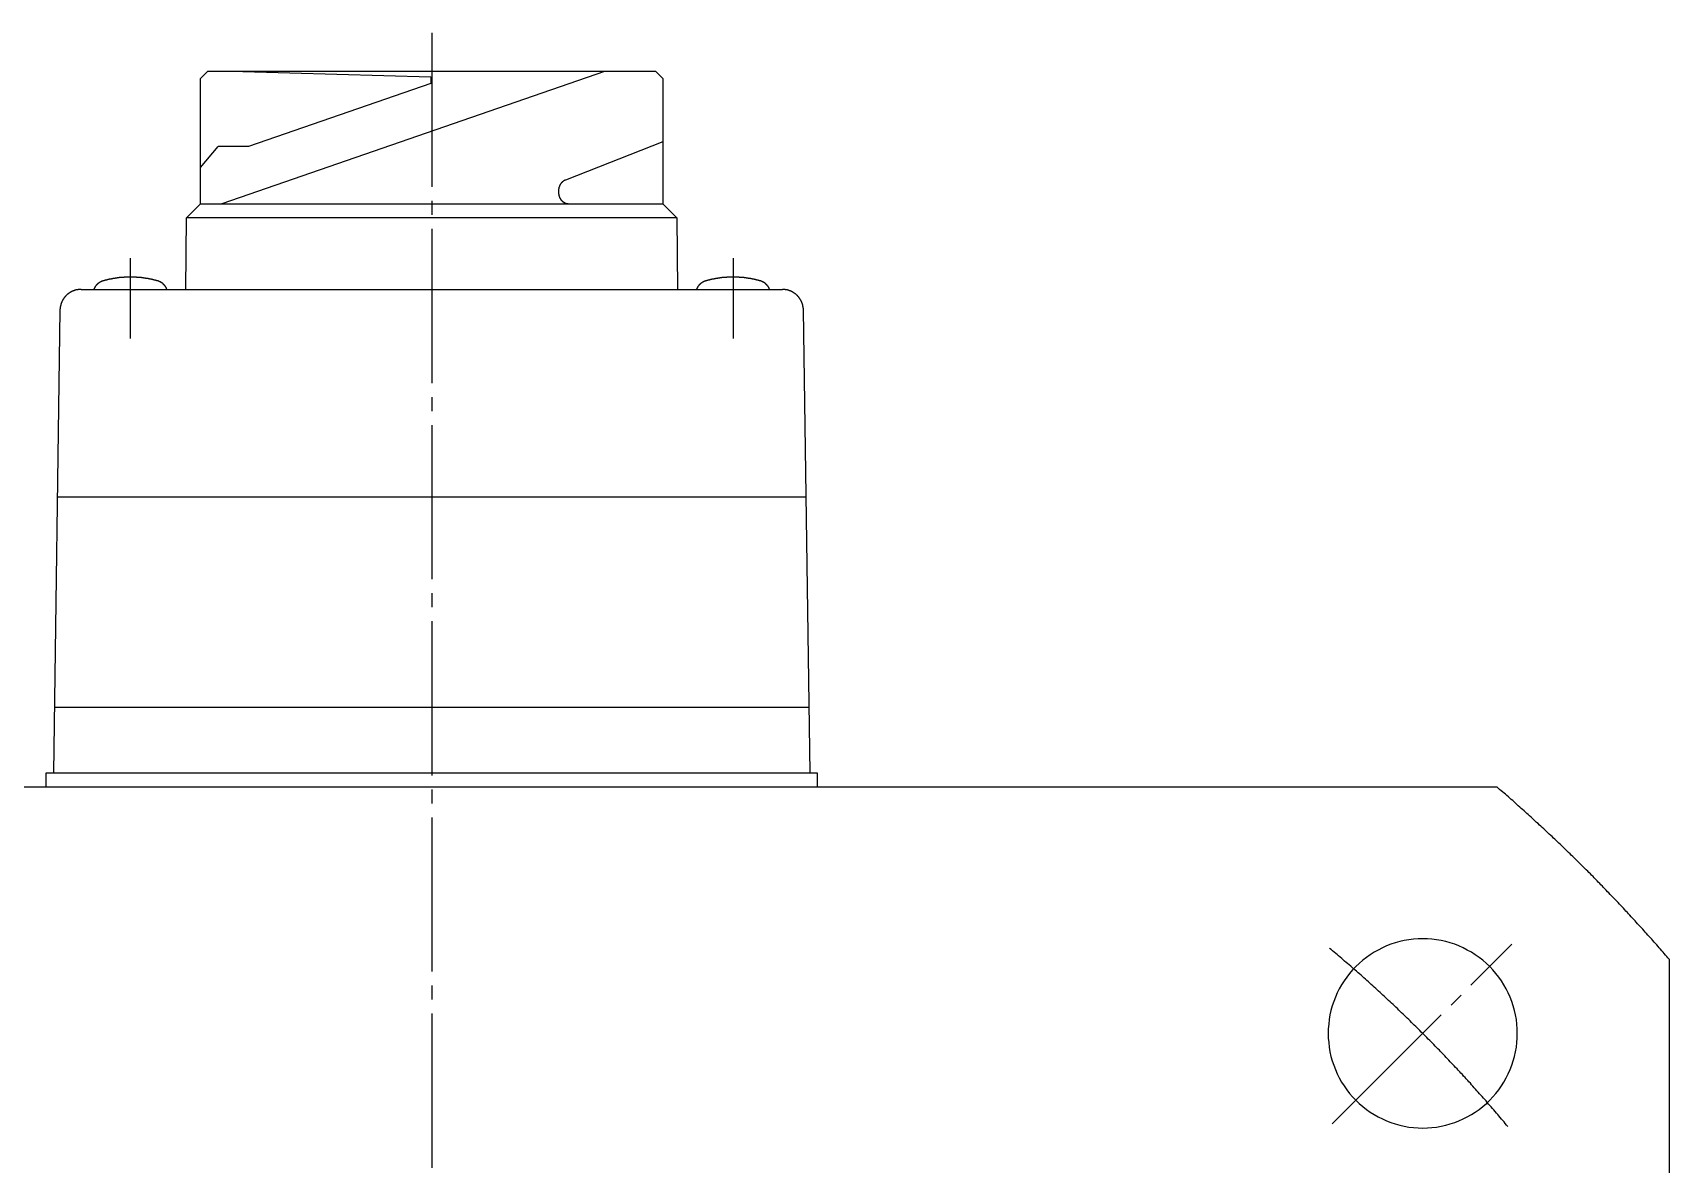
# Model space of a CAD drawing. Extents: x 0 to 920, y 0 to 461.
# Drawn here: x 797.9 to 914.6, y 377.7 to 458.5 of the extents above; entities that cross this region are included whole.
import ezdxf

# ---------------------------------------------------------------- set-up
doc = ezdxf.new("R2010")
doc.units = 0
doc.linetypes.add('DASH_CENTER', pattern=[14, 11, -1, 1, -1])
doc.layers.get('0').update_dxf_attribs({"linetype": 'CONTINUOUS'})

msp = doc.modelspace()

# ---------------------------------------------------------------- linework, layer by layer
at = {"color": 1, "linetype": 'DASH_CENTER'}
for p, q in [((826.34, 458.47), (826.34, 223.05)), ((804.84, 436.65), (804.84, 442.39)), ((847.84, 442.39), (847.84, 436.65)), ((890.59, 380.6), (903.42, 393.42))]:
    msp.add_line(p, q, dxfattribs=at)
at = {"color": 7, "linetype": 'CONTINUOUS'}
for p, q in [((809.84, 455.2), (810.34, 455.7)), ((842.34, 455.7), (810.34, 455.7)), ((842.34, 455.7), (810.35, 455.7)), ((838.67, 455.7), (811.37, 446.26)), ((812.87, 455.7), (826.28, 455.31)), ((842.84, 455.2), (842.34, 455.7)), ((809.84, 446.26), (809.84, 455.2)), ((826.28, 454.84), (813.28, 450.35)), ((826.28, 455.31), (826.28, 454.84)), ((842.84, 455.2), (842.84, 446.26)), ((809.84, 448.86), (811.1, 450.35)), ((813.28, 450.35), (811.1, 450.35)), ((842.84, 450.68), (835.88, 447.95)), ((835.4, 447.25), (835.4, 447.01)), ((808.84, 445.26), (809.84, 446.26)), ((809.84, 446.26), (836.15, 446.26)), ((836.15, 446.26), (842.84, 446.26)), ((842.84, 446.26), (843.84, 445.26)), ((842.84, 446.26), (843.84, 445.26)), ((808.81, 440.15), (808.84, 445.26)), ((843.84, 445.26), (808.84, 445.26)), ((843.84, 445.26), (843.87, 440.15)), ((801.32, 440.15), (826.34, 440.15)), ((826.34, 440.15), (851.36, 440.15)), ((799.82, 438.67), (799.35, 405.65)), ((853.34, 405.65), (852.86, 438.67)), ((799.63, 425.35), (826.34, 425.35)), ((826.34, 425.35), (853.05, 425.35)), ((799.41, 410.35), (826.34, 410.35)), ((826.34, 410.35), (853.27, 410.35)), ((798.84, 405.65), (826.34, 405.65)), ((798.84, 404.65), (798.84, 405.65)), ((826.34, 405.65), (853.84, 405.65)), ((853.84, 405.65), (853.84, 404.65)), ((750.35, 404.65), (826.34, 404.65)), ((826.34, 404.65), (853.34, 404.65)), ((826.34, 404.65), (853.34, 404.65)), ((826.34, 404.65), (902.34, 404.65)), ((914.64, 392.35), (914.64, 240.35))]:
    msp.add_line(p, q, dxfattribs=at)
for points in [[(835.88, 447.95, 0), (835.87, 447.94, 0), (835.87, 447.94, 0), (835.86, 447.94, 0), (835.85, 447.94, 0), (835.85, 447.93, 0), (835.84, 447.93, 0), (835.83, 447.93, 0), (835.83, 447.93, 0), (835.82, 447.92, 0), (835.81, 447.92, 0), (835.81, 447.92, 0), (835.8, 447.91, 0), (835.8, 447.91, 0), (835.79, 447.9, 0), (835.78, 447.9, 0), (835.78, 447.9, 0), (835.77, 447.89, 0), (835.76, 447.89, 0), (835.76, 447.89, 0), (835.75, 447.88, 0), (835.75, 447.88, 0), (835.74, 447.88, 0), (835.74, 447.87, 0), (835.73, 447.87, 0), (835.72, 447.87, 0), (835.72, 447.86, 0), (835.71, 447.86, 0), (835.71, 447.85, 0), (835.7, 447.85, 0), (835.7, 447.84, 0), (835.69, 447.84, 0), (835.68, 447.83, 0), (835.68, 447.83, 0), (835.67, 447.83, 0), (835.67, 447.82, 0), (835.66, 447.82, 0), (835.66, 447.81, 0), (835.65, 447.81, 0), (835.65, 447.8, 0), (835.64, 447.8, 0), (835.64, 447.79, 0), (835.63, 447.79, 0), (835.63, 447.78, 0), (835.62, 447.78, 0), (835.62, 447.77, 0), (835.61, 447.77, 0), (835.61, 447.76, 0), (835.6, 447.76, 0), (835.6, 447.75, 0), (835.59, 447.75, 0), (835.59, 447.74, 0), (835.58, 447.74, 0), (835.58, 447.73, 0), (835.58, 447.73, 0), (835.57, 447.72, 0), (835.57, 447.72, 0), (835.56, 447.71, 0), (835.56, 447.7, 0), (835.55, 447.7, 0), (835.55, 447.69, 0), (835.54, 447.69, 0), (835.54, 447.68, 0), (835.54, 447.68, 0), (835.53, 447.67, 0), (835.53, 447.67, 0), (835.52, 447.66, 0), (835.52, 447.65, 0), (835.52, 447.65, 0), (835.51, 447.64, 0), (835.51, 447.64, 0), (835.51, 447.63, 0), (835.5, 447.62, 0), (835.5, 447.62, 0), (835.5, 447.61, 0), (835.49, 447.6, 0), (835.49, 447.6, 0), (835.49, 447.59, 0), (835.48, 447.59, 0), (835.48, 447.58, 0), (835.48, 447.57, 0), (835.47, 447.57, 0), (835.47, 447.56, 0), (835.47, 447.56, 0), (835.47, 447.55, 0), (835.46, 447.54, 0), (835.46, 447.54, 0), (835.46, 447.53, 0), (835.45, 447.52, 0), (835.45, 447.52, 0), (835.45, 447.51, 0), (835.45, 447.5, 0), (835.44, 447.5, 0), (835.44, 447.49, 0), (835.44, 447.48, 0), (835.44, 447.48, 0), (835.43, 447.47, 0), (835.43, 447.46, 0), (835.43, 447.46, 0), (835.43, 447.45, 0), (835.43, 447.44, 0), (835.43, 447.44, 0), (835.42, 447.43, 0), (835.42, 447.42, 0), (835.42, 447.42, 0), (835.42, 447.41, 0), (835.42, 447.4, 0), (835.42, 447.39, 0), (835.41, 447.39, 0), (835.41, 447.38, 0), (835.41, 447.37, 0), (835.41, 447.37, 0), (835.41, 447.36, 0), (835.41, 447.35, 0), (835.41, 447.35, 0), (835.41, 447.34, 0), (835.41, 447.33, 0), (835.41, 447.33, 0), (835.4, 447.32, 0), (835.4, 447.31, 0), (835.4, 447.3, 0), (835.4, 447.3, 0), (835.4, 447.29, 0), (835.4, 447.28, 0), (835.4, 447.28, 0), (835.4, 447.27, 0), (835.4, 447.26, 0), (835.4, 447.26, 0), (835.4, 447.25, 0)], [(835.4, 447.01, 0), (835.4, 447, 0), (835.4, 446.99, 0), (835.4, 446.98, 0), (835.4, 446.97, 0), (835.4, 446.96, 0), (835.4, 446.95, 0), (835.4, 446.95, 0), (835.41, 446.94, 0), (835.41, 446.93, 0), (835.41, 446.92, 0), (835.41, 446.91, 0), (835.41, 446.9, 0), (835.41, 446.89, 0), (835.41, 446.88, 0), (835.41, 446.87, 0), (835.42, 446.86, 0), (835.42, 446.86, 0), (835.42, 446.85, 0), (835.42, 446.84, 0), (835.42, 446.83, 0), (835.43, 446.82, 0), (835.43, 446.81, 0), (835.43, 446.8, 0), (835.43, 446.79, 0), (835.44, 446.78, 0), (835.44, 446.77, 0), (835.44, 446.77, 0), (835.45, 446.76, 0), (835.45, 446.75, 0), (835.45, 446.74, 0), (835.46, 446.73, 0), (835.46, 446.72, 0), (835.46, 446.71, 0), (835.47, 446.71, 0), (835.47, 446.7, 0), (835.47, 446.69, 0), (835.48, 446.68, 0), (835.48, 446.67, 0), (835.49, 446.67, 0), (835.49, 446.66, 0), (835.5, 446.65, 0), (835.5, 446.64, 0), (835.5, 446.63, 0), (835.51, 446.62, 0), (835.51, 446.62, 0), (835.52, 446.61, 0), (835.52, 446.6, 0), (835.53, 446.59, 0), (835.53, 446.59, 0), (835.54, 446.58, 0), (835.54, 446.57, 0), (835.55, 446.56, 0), (835.55, 446.56, 0), (835.56, 446.55, 0), (835.57, 446.54, 0), (835.57, 446.53, 0), (835.58, 446.53, 0), (835.58, 446.52, 0), (835.59, 446.51, 0), (835.6, 446.51, 0), (835.6, 446.5, 0), (835.61, 446.49, 0), (835.61, 446.49, 0), (835.62, 446.48, 0), (835.63, 446.47, 0), (835.63, 446.47, 0), (835.64, 446.46, 0), (835.65, 446.45, 0), (835.65, 446.45, 0), (835.66, 446.44, 0), (835.67, 446.44, 0), (835.68, 446.43, 0), (835.68, 446.42, 0), (835.69, 446.42, 0), (835.7, 446.41, 0), (835.71, 446.41, 0), (835.71, 446.4, 0), (835.72, 446.4, 0), (835.73, 446.39, 0), (835.74, 446.39, 0), (835.74, 446.38, 0), (835.75, 446.38, 0), (835.76, 446.37, 0), (835.77, 446.37, 0), (835.77, 446.36, 0), (835.78, 446.36, 0), (835.79, 446.35, 0), (835.8, 446.35, 0), (835.81, 446.34, 0), (835.82, 446.34, 0), (835.82, 446.34, 0), (835.83, 446.33, 0), (835.84, 446.33, 0), (835.85, 446.32, 0), (835.86, 446.32, 0), (835.87, 446.32, 0), (835.87, 446.31, 0), (835.88, 446.31, 0), (835.89, 446.31, 0), (835.9, 446.3, 0), (835.91, 446.3, 0), (835.92, 446.3, 0), (835.93, 446.3, 0), (835.93, 446.29, 0), (835.94, 446.29, 0), (835.95, 446.29, 0), (835.96, 446.29, 0), (835.97, 446.28, 0), (835.98, 446.28, 0), (835.99, 446.28, 0), (836, 446.28, 0), (836.01, 446.27, 0), (836.01, 446.27, 0), (836.02, 446.27, 0), (836.03, 446.27, 0), (836.04, 446.27, 0), (836.05, 446.27, 0), (836.06, 446.27, 0), (836.07, 446.26, 0), (836.08, 446.26, 0), (836.09, 446.26, 0), (836.1, 446.26, 0), (836.11, 446.26, 0), (836.12, 446.26, 0), (836.12, 446.26, 0), (836.13, 446.26, 0), (836.14, 446.26, 0), (836.15, 446.26, 0)], [(802.88, 440.75, 0), (802.88, 440.75, 0), (802.87, 440.75, 0), (802.86, 440.74, 0), (802.86, 440.74, 0), (802.85, 440.74, 0), (802.84, 440.74, 0), (802.83, 440.74, 0), (802.83, 440.73, 0), (802.82, 440.73, 0), (802.81, 440.73, 0), (802.81, 440.73, 0), (802.8, 440.72, 0), (802.79, 440.72, 0), (802.79, 440.72, 0), (802.78, 440.71, 0), (802.77, 440.71, 0), (802.77, 440.71, 0), (802.76, 440.71, 0), (802.75, 440.7, 0), (802.75, 440.7, 0), (802.74, 440.7, 0), (802.74, 440.69, 0), (802.73, 440.69, 0), (802.72, 440.69, 0), (802.72, 440.69, 0), (802.71, 440.68, 0), (802.7, 440.68, 0), (802.7, 440.68, 0), (802.69, 440.67, 0), (802.68, 440.67, 0), (802.68, 440.66, 0), (802.67, 440.66, 0), (802.66, 440.66, 0), (802.66, 440.65, 0), (802.65, 440.65, 0), (802.65, 440.65, 0), (802.64, 440.64, 0), (802.63, 440.64, 0), (802.63, 440.64, 0), (802.62, 440.63, 0), (802.62, 440.63, 0), (802.61, 440.62, 0), (802.6, 440.62, 0), (802.6, 440.62, 0), (802.59, 440.61, 0), (802.59, 440.61, 0), (802.58, 440.6, 0), (802.57, 440.6, 0), (802.57, 440.6, 0), (802.56, 440.59, 0), (802.56, 440.59, 0), (802.55, 440.58, 0), (802.55, 440.58, 0), (802.54, 440.57, 0), (802.53, 440.57, 0), (802.53, 440.56, 0), (802.52, 440.56, 0), (802.52, 440.55, 0), (802.51, 440.55, 0), (802.51, 440.55, 0), (802.5, 440.54, 0), (802.5, 440.54, 0), (802.49, 440.53, 0), (802.49, 440.53, 0), (802.48, 440.52, 0), (802.48, 440.52, 0), (802.47, 440.51, 0), (802.47, 440.51, 0), (802.46, 440.5, 0), (802.46, 440.5, 0), (802.45, 440.49, 0), (802.44, 440.49, 0), (802.44, 440.48, 0), (802.43, 440.48, 0), (802.43, 440.47, 0), (802.42, 440.47, 0), (802.42, 440.46, 0), (802.41, 440.45, 0), (802.41, 440.45, 0), (802.41, 440.44, 0), (802.4, 440.44, 0), (802.4, 440.43, 0), (802.39, 440.43, 0), (802.39, 440.42, 0), (802.38, 440.42, 0), (802.38, 440.41, 0), (802.37, 440.4, 0), (802.37, 440.4, 0), (802.36, 440.39, 0), (802.36, 440.39, 0), (802.36, 440.38, 0), (802.35, 440.38, 0), (802.35, 440.37, 0), (802.34, 440.36, 0), (802.34, 440.36, 0), (802.34, 440.35, 0), (802.33, 440.35, 0), (802.33, 440.34, 0), (802.32, 440.33, 0), (802.32, 440.33, 0), (802.32, 440.32, 0), (802.31, 440.32, 0), (802.31, 440.31, 0), (802.3, 440.31, 0), (802.3, 440.3, 0), (802.3, 440.29, 0), (802.29, 440.29, 0), (802.29, 440.28, 0), (802.29, 440.27, 0), (802.28, 440.27, 0), (802.28, 440.26, 0), (802.28, 440.25, 0), (802.27, 440.25, 0), (802.27, 440.24, 0), (802.27, 440.24, 0), (802.26, 440.23, 0), (802.26, 440.22, 0), (802.26, 440.22, 0), (802.25, 440.21, 0), (802.25, 440.2, 0), (802.25, 440.2, 0), (802.25, 440.19, 0), (802.24, 440.18, 0), (802.24, 440.18, 0), (802.24, 440.17, 0), (802.23, 440.16, 0), (802.23, 440.16, 0), (802.23, 440.15, 0)], [(804.84, 441.03, 0), (804.83, 441.03, 0), (804.81, 441.03, 0), (804.79, 441.03, 0), (804.78, 441.03, 0), (804.76, 441.03, 0), (804.75, 441.03, 0), (804.73, 441.03, 0), (804.72, 441.03, 0), (804.7, 441.03, 0), (804.69, 441.03, 0), (804.67, 441.03, 0), (804.66, 441.03, 0), (804.64, 441.03, 0), (804.62, 441.03, 0), (804.61, 441.03, 0), (804.59, 441.03, 0), (804.58, 441.02, 0), (804.56, 441.02, 0), (804.55, 441.02, 0), (804.53, 441.02, 0), (804.52, 441.02, 0), (804.5, 441.02, 0), (804.49, 441.02, 0), (804.47, 441.02, 0), (804.45, 441.02, 0), (804.44, 441.02, 0), (804.42, 441.02, 0), (804.41, 441.02, 0), (804.39, 441.02, 0), (804.38, 441.01, 0), (804.36, 441.01, 0), (804.35, 441.01, 0), (804.33, 441.01, 0), (804.32, 441.01, 0), (804.3, 441.01, 0), (804.28, 441.01, 0), (804.27, 441.01, 0), (804.25, 441, 0), (804.24, 441, 0), (804.22, 441, 0), (804.21, 441, 0), (804.19, 441, 0), (804.18, 441, 0), (804.16, 441, 0), (804.14, 441, 0), (804.13, 440.99, 0), (804.11, 440.99, 0), (804.1, 440.99, 0), (804.08, 440.99, 0), (804.07, 440.99, 0), (804.05, 440.99, 0), (804.04, 440.98, 0), (804.02, 440.98, 0), (804.01, 440.98, 0), (803.99, 440.98, 0), (803.97, 440.98, 0), (803.96, 440.97, 0), (803.94, 440.97, 0), (803.93, 440.97, 0), (803.91, 440.97, 0), (803.9, 440.97, 0), (803.88, 440.96, 0), (803.87, 440.96, 0), (803.85, 440.96, 0), (803.84, 440.96, 0), (803.82, 440.95, 0), (803.81, 440.95, 0), (803.79, 440.95, 0), (803.77, 440.95, 0), (803.76, 440.95, 0), (803.74, 440.94, 0), (803.73, 440.94, 0), (803.71, 440.94, 0), (803.7, 440.94, 0), (803.68, 440.93, 0), (803.67, 440.93, 0), (803.65, 440.93, 0), (803.64, 440.93, 0), (803.62, 440.92, 0), (803.61, 440.92, 0), (803.59, 440.92, 0), (803.58, 440.92, 0), (803.56, 440.91, 0), (803.55, 440.91, 0), (803.53, 440.91, 0), (803.52, 440.9, 0), (803.5, 440.9, 0), (803.49, 440.9, 0), (803.47, 440.89, 0), (803.46, 440.89, 0), (803.44, 440.89, 0), (803.42, 440.88, 0), (803.41, 440.88, 0), (803.39, 440.88, 0), (803.38, 440.88, 0), (803.36, 440.87, 0), (803.35, 440.87, 0), (803.33, 440.87, 0), (803.32, 440.86, 0), (803.3, 440.86, 0), (803.29, 440.85, 0), (803.27, 440.85, 0), (803.26, 440.85, 0), (803.24, 440.85, 0), (803.23, 440.84, 0), (803.21, 440.84, 0), (803.2, 440.83, 0), (803.18, 440.83, 0), (803.17, 440.83, 0), (803.15, 440.82, 0), (803.14, 440.82, 0), (803.12, 440.82, 0), (803.11, 440.81, 0), (803.09, 440.81, 0), (803.08, 440.8, 0), (803.06, 440.8, 0), (803.05, 440.8, 0), (803.03, 440.79, 0), (803.02, 440.79, 0), (803, 440.78, 0), (802.99, 440.78, 0), (802.97, 440.78, 0), (802.96, 440.77, 0), (802.94, 440.77, 0), (802.93, 440.76, 0), (802.91, 440.76, 0), (802.9, 440.75, 0), (802.88, 440.75, 0)], [(806.8, 440.75, 0), (806.79, 440.75, 0), (806.77, 440.76, 0), (806.76, 440.76, 0), (806.74, 440.77, 0), (806.73, 440.77, 0), (806.71, 440.78, 0), (806.7, 440.78, 0), (806.68, 440.78, 0), (806.67, 440.79, 0), (806.65, 440.79, 0), (806.64, 440.8, 0), (806.62, 440.8, 0), (806.61, 440.8, 0), (806.59, 440.81, 0), (806.58, 440.81, 0), (806.56, 440.82, 0), (806.55, 440.82, 0), (806.53, 440.82, 0), (806.52, 440.83, 0), (806.5, 440.83, 0), (806.49, 440.83, 0), (806.47, 440.84, 0), (806.46, 440.84, 0), (806.44, 440.85, 0), (806.43, 440.85, 0), (806.41, 440.85, 0), (806.4, 440.85, 0), (806.38, 440.86, 0), (806.37, 440.86, 0), (806.35, 440.87, 0), (806.34, 440.87, 0), (806.32, 440.87, 0), (806.3, 440.88, 0), (806.29, 440.88, 0), (806.27, 440.88, 0), (806.26, 440.88, 0), (806.24, 440.89, 0), (806.23, 440.89, 0), (806.21, 440.89, 0), (806.2, 440.9, 0), (806.18, 440.9, 0), (806.17, 440.9, 0), (806.15, 440.91, 0), (806.14, 440.91, 0), (806.12, 440.91, 0), (806.11, 440.92, 0), (806.09, 440.92, 0), (806.08, 440.92, 0), (806.06, 440.92, 0), (806.05, 440.93, 0), (806.03, 440.93, 0), (806.02, 440.93, 0), (806, 440.93, 0), (805.99, 440.94, 0), (805.97, 440.94, 0), (805.95, 440.94, 0), (805.94, 440.94, 0), (805.92, 440.95, 0), (805.91, 440.95, 0), (805.89, 440.95, 0), (805.88, 440.95, 0), (805.86, 440.95, 0), (805.85, 440.96, 0), (805.83, 440.96, 0), (805.82, 440.96, 0), (805.8, 440.96, 0), (805.79, 440.97, 0), (805.77, 440.97, 0), (805.75, 440.97, 0), (805.74, 440.97, 0), (805.72, 440.97, 0), (805.71, 440.98, 0), (805.69, 440.98, 0), (805.68, 440.98, 0), (805.66, 440.98, 0), (805.65, 440.98, 0), (805.63, 440.99, 0), (805.62, 440.99, 0), (805.6, 440.99, 0), (805.59, 440.99, 0), (805.57, 440.99, 0), (805.55, 440.99, 0), (805.54, 441, 0), (805.52, 441, 0), (805.51, 441, 0), (805.49, 441, 0), (805.48, 441, 0), (805.46, 441, 0), (805.45, 441, 0), (805.43, 441, 0), (805.41, 441.01, 0), (805.4, 441.01, 0), (805.38, 441.01, 0), (805.37, 441.01, 0), (805.35, 441.01, 0), (805.34, 441.01, 0), (805.32, 441.01, 0), (805.31, 441.01, 0), (805.29, 441.02, 0), (805.28, 441.02, 0), (805.26, 441.02, 0), (805.25, 441.02, 0), (805.23, 441.02, 0), (805.21, 441.02, 0), (805.2, 441.02, 0), (805.18, 441.02, 0), (805.17, 441.02, 0), (805.15, 441.02, 0), (805.14, 441.02, 0), (805.12, 441.02, 0), (805.11, 441.02, 0), (805.09, 441.03, 0), (805.08, 441.03, 0), (805.06, 441.03, 0), (805.04, 441.03, 0), (805.03, 441.03, 0), (805.01, 441.03, 0), (805, 441.03, 0), (804.98, 441.03, 0), (804.97, 441.03, 0), (804.95, 441.03, 0), (804.93, 441.03, 0), (804.92, 441.03, 0), (804.9, 441.03, 0), (804.89, 441.03, 0), (804.87, 441.03, 0), (804.86, 441.03, 0), (804.84, 441.03, 0)], [(807.46, 440.15, 0), (807.45, 440.16, 0), (807.45, 440.16, 0), (807.45, 440.17, 0), (807.44, 440.18, 0), (807.44, 440.18, 0), (807.44, 440.19, 0), (807.43, 440.2, 0), (807.43, 440.2, 0), (807.43, 440.21, 0), (807.43, 440.22, 0), (807.42, 440.22, 0), (807.42, 440.23, 0), (807.42, 440.24, 0), (807.41, 440.24, 0), (807.41, 440.25, 0), (807.41, 440.25, 0), (807.4, 440.26, 0), (807.4, 440.27, 0), (807.4, 440.27, 0), (807.39, 440.28, 0), (807.39, 440.29, 0), (807.39, 440.29, 0), (807.38, 440.3, 0), (807.38, 440.31, 0), (807.38, 440.31, 0), (807.37, 440.32, 0), (807.37, 440.32, 0), (807.36, 440.33, 0), (807.36, 440.33, 0), (807.36, 440.34, 0), (807.35, 440.35, 0), (807.35, 440.35, 0), (807.34, 440.36, 0), (807.34, 440.36, 0), (807.34, 440.37, 0), (807.33, 440.38, 0), (807.33, 440.38, 0), (807.32, 440.39, 0), (807.32, 440.39, 0), (807.31, 440.4, 0), (807.31, 440.4, 0), (807.31, 440.41, 0), (807.3, 440.42, 0), (807.3, 440.42, 0), (807.29, 440.43, 0), (807.29, 440.43, 0), (807.28, 440.44, 0), (807.28, 440.44, 0), (807.27, 440.45, 0), (807.27, 440.45, 0), (807.26, 440.46, 0), (807.26, 440.47, 0), (807.25, 440.47, 0), (807.25, 440.48, 0), (807.24, 440.48, 0), (807.24, 440.49, 0), (807.23, 440.49, 0), (807.23, 440.5, 0), (807.22, 440.5, 0), (807.22, 440.51, 0), (807.21, 440.51, 0), (807.21, 440.52, 0), (807.2, 440.52, 0), (807.2, 440.53, 0), (807.19, 440.53, 0), (807.19, 440.54, 0), (807.18, 440.54, 0), (807.18, 440.55, 0), (807.17, 440.55, 0), (807.17, 440.55, 0), (807.16, 440.56, 0), (807.15, 440.56, 0), (807.15, 440.57, 0), (807.14, 440.57, 0), (807.14, 440.58, 0), (807.13, 440.58, 0), (807.13, 440.59, 0), (807.12, 440.59, 0), (807.11, 440.6, 0), (807.11, 440.6, 0), (807.1, 440.6, 0), (807.1, 440.61, 0), (807.09, 440.61, 0), (807.09, 440.62, 0), (807.08, 440.62, 0), (807.07, 440.62, 0), (807.07, 440.63, 0), (807.06, 440.63, 0), (807.06, 440.64, 0), (807.05, 440.64, 0), (807.04, 440.64, 0), (807.04, 440.65, 0), (807.03, 440.65, 0), (807.02, 440.65, 0), (807.02, 440.66, 0), (807.01, 440.66, 0), (807.01, 440.66, 0), (807, 440.67, 0), (806.99, 440.67, 0), (806.99, 440.68, 0), (806.98, 440.68, 0), (806.98, 440.68, 0), (806.97, 440.69, 0), (806.96, 440.69, 0), (806.96, 440.69, 0), (806.95, 440.69, 0), (806.94, 440.7, 0), (806.94, 440.7, 0), (806.93, 440.7, 0), (806.92, 440.71, 0), (806.92, 440.71, 0), (806.91, 440.71, 0), (806.9, 440.71, 0), (806.9, 440.72, 0), (806.89, 440.72, 0), (806.88, 440.72, 0), (806.88, 440.73, 0), (806.87, 440.73, 0), (806.86, 440.73, 0), (806.86, 440.73, 0), (806.85, 440.74, 0), (806.84, 440.74, 0), (806.84, 440.74, 0), (806.83, 440.74, 0), (806.82, 440.74, 0), (806.82, 440.75, 0), (806.81, 440.75, 0), (806.8, 440.75, 0)], [(845.88, 440.75, 0), (845.88, 440.75, 0), (845.87, 440.75, 0), (845.86, 440.74, 0), (845.86, 440.74, 0), (845.85, 440.74, 0), (845.84, 440.74, 0), (845.83, 440.74, 0), (845.83, 440.73, 0), (845.82, 440.73, 0), (845.81, 440.73, 0), (845.81, 440.73, 0), (845.8, 440.72, 0), (845.79, 440.72, 0), (845.79, 440.72, 0), (845.78, 440.71, 0), (845.77, 440.71, 0), (845.77, 440.71, 0), (845.76, 440.71, 0), (845.75, 440.7, 0), (845.75, 440.7, 0), (845.74, 440.7, 0), (845.73, 440.69, 0), (845.73, 440.69, 0), (845.72, 440.69, 0), (845.72, 440.69, 0), (845.71, 440.68, 0), (845.7, 440.68, 0), (845.7, 440.68, 0), (845.69, 440.67, 0), (845.68, 440.67, 0), (845.68, 440.66, 0), (845.67, 440.66, 0), (845.66, 440.66, 0), (845.66, 440.65, 0), (845.65, 440.65, 0), (845.65, 440.65, 0), (845.64, 440.64, 0), (845.63, 440.64, 0), (845.63, 440.64, 0), (845.62, 440.63, 0), (845.62, 440.63, 0), (845.61, 440.62, 0), (845.6, 440.62, 0), (845.6, 440.62, 0), (845.59, 440.61, 0), (845.59, 440.61, 0), (845.58, 440.6, 0), (845.57, 440.6, 0), (845.57, 440.6, 0), (845.56, 440.59, 0), (845.56, 440.59, 0), (845.55, 440.58, 0), (845.55, 440.58, 0), (845.54, 440.57, 0), (845.53, 440.57, 0), (845.53, 440.56, 0), (845.52, 440.56, 0), (845.52, 440.55, 0), (845.51, 440.55, 0), (845.51, 440.55, 0), (845.5, 440.54, 0), (845.5, 440.54, 0), (845.49, 440.53, 0), (845.49, 440.53, 0), (845.48, 440.52, 0), (845.48, 440.52, 0), (845.47, 440.51, 0), (845.47, 440.51, 0), (845.46, 440.5, 0), (845.46, 440.5, 0), (845.45, 440.49, 0), (845.45, 440.49, 0), (845.44, 440.48, 0), (845.43, 440.48, 0), (845.43, 440.47, 0), (845.42, 440.47, 0), (845.42, 440.46, 0), (845.41, 440.45, 0), (845.41, 440.45, 0), (845.41, 440.44, 0), (845.4, 440.44, 0), (845.4, 440.43, 0), (845.39, 440.43, 0), (845.39, 440.42, 0), (845.38, 440.42, 0), (845.38, 440.41, 0), (845.37, 440.4, 0), (845.37, 440.4, 0), (845.36, 440.39, 0), (845.36, 440.39, 0), (845.36, 440.38, 0), (845.35, 440.38, 0), (845.35, 440.37, 0), (845.34, 440.36, 0), (845.34, 440.36, 0), (845.34, 440.35, 0), (845.33, 440.35, 0), (845.33, 440.34, 0), (845.32, 440.33, 0), (845.32, 440.33, 0), (845.32, 440.32, 0), (845.31, 440.32, 0), (845.31, 440.31, 0), (845.3, 440.31, 0), (845.3, 440.3, 0), (845.3, 440.29, 0), (845.29, 440.29, 0), (845.29, 440.28, 0), (845.29, 440.27, 0), (845.28, 440.27, 0), (845.28, 440.26, 0), (845.28, 440.25, 0), (845.27, 440.25, 0), (845.27, 440.24, 0), (845.27, 440.24, 0), (845.26, 440.23, 0), (845.26, 440.22, 0), (845.26, 440.22, 0), (845.25, 440.21, 0), (845.25, 440.2, 0), (845.25, 440.2, 0), (845.25, 440.19, 0), (845.24, 440.18, 0), (845.24, 440.18, 0), (845.24, 440.17, 0), (845.24, 440.16, 0), (845.23, 440.16, 0), (845.23, 440.15, 0)], [(847.84, 441.03, 0), (847.83, 441.03, 0), (847.81, 441.03, 0), (847.79, 441.03, 0), (847.78, 441.03, 0), (847.76, 441.03, 0), (847.75, 441.03, 0), (847.73, 441.03, 0), (847.72, 441.03, 0), (847.7, 441.03, 0), (847.69, 441.03, 0), (847.67, 441.03, 0), (847.66, 441.03, 0), (847.64, 441.03, 0), (847.62, 441.03, 0), (847.61, 441.03, 0), (847.59, 441.03, 0), (847.58, 441.02, 0), (847.56, 441.02, 0), (847.55, 441.02, 0), (847.53, 441.02, 0), (847.52, 441.02, 0), (847.5, 441.02, 0), (847.48, 441.02, 0), (847.47, 441.02, 0), (847.45, 441.02, 0), (847.44, 441.02, 0), (847.42, 441.02, 0), (847.41, 441.02, 0), (847.39, 441.02, 0), (847.38, 441.01, 0), (847.36, 441.01, 0), (847.35, 441.01, 0), (847.33, 441.01, 0), (847.32, 441.01, 0), (847.3, 441.01, 0), (847.28, 441.01, 0), (847.27, 441.01, 0), (847.25, 441, 0), (847.24, 441, 0), (847.22, 441, 0), (847.21, 441, 0), (847.19, 441, 0), (847.18, 441, 0), (847.16, 441, 0), (847.14, 441, 0), (847.13, 440.99, 0), (847.11, 440.99, 0), (847.1, 440.99, 0), (847.08, 440.99, 0), (847.07, 440.99, 0), (847.05, 440.99, 0), (847.04, 440.98, 0), (847.02, 440.98, 0), (847.01, 440.98, 0), (846.99, 440.98, 0), (846.98, 440.98, 0), (846.96, 440.97, 0), (846.94, 440.97, 0), (846.93, 440.97, 0), (846.91, 440.97, 0), (846.9, 440.97, 0), (846.88, 440.96, 0), (846.87, 440.96, 0), (846.85, 440.96, 0), (846.84, 440.96, 0), (846.82, 440.95, 0), (846.81, 440.95, 0), (846.79, 440.95, 0), (846.77, 440.95, 0), (846.76, 440.95, 0), (846.74, 440.94, 0), (846.73, 440.94, 0), (846.71, 440.94, 0), (846.7, 440.94, 0), (846.68, 440.93, 0), (846.67, 440.93, 0), (846.65, 440.93, 0), (846.64, 440.93, 0), (846.62, 440.92, 0), (846.61, 440.92, 0), (846.59, 440.92, 0), (846.58, 440.92, 0), (846.56, 440.91, 0), (846.55, 440.91, 0), (846.53, 440.91, 0), (846.52, 440.9, 0), (846.5, 440.9, 0), (846.49, 440.9, 0), (846.47, 440.89, 0), (846.46, 440.89, 0), (846.44, 440.89, 0), (846.42, 440.88, 0), (846.41, 440.88, 0), (846.39, 440.88, 0), (846.38, 440.88, 0), (846.36, 440.87, 0), (846.35, 440.87, 0), (846.33, 440.87, 0), (846.32, 440.86, 0), (846.3, 440.86, 0), (846.29, 440.85, 0), (846.27, 440.85, 0), (846.26, 440.85, 0), (846.24, 440.85, 0), (846.23, 440.84, 0), (846.21, 440.84, 0), (846.2, 440.83, 0), (846.18, 440.83, 0), (846.17, 440.83, 0), (846.15, 440.82, 0), (846.14, 440.82, 0), (846.12, 440.82, 0), (846.11, 440.81, 0), (846.09, 440.81, 0), (846.08, 440.8, 0), (846.06, 440.8, 0), (846.05, 440.8, 0), (846.03, 440.79, 0), (846.02, 440.79, 0), (846, 440.78, 0), (845.99, 440.78, 0), (845.97, 440.78, 0), (845.96, 440.77, 0), (845.94, 440.77, 0), (845.93, 440.76, 0), (845.91, 440.76, 0), (845.9, 440.75, 0), (845.88, 440.75, 0)], [(849.8, 440.75, 0), (849.79, 440.75, 0), (849.77, 440.76, 0), (849.76, 440.76, 0), (849.74, 440.77, 0), (849.73, 440.77, 0), (849.71, 440.78, 0), (849.7, 440.78, 0), (849.68, 440.78, 0), (849.67, 440.79, 0), (849.65, 440.79, 0), (849.64, 440.8, 0), (849.62, 440.8, 0), (849.61, 440.8, 0), (849.59, 440.81, 0), (849.58, 440.81, 0), (849.56, 440.82, 0), (849.55, 440.82, 0), (849.53, 440.82, 0), (849.52, 440.83, 0), (849.5, 440.83, 0), (849.49, 440.83, 0), (849.47, 440.84, 0), (849.46, 440.84, 0), (849.44, 440.85, 0), (849.43, 440.85, 0), (849.41, 440.85, 0), (849.4, 440.85, 0), (849.38, 440.86, 0), (849.37, 440.86, 0), (849.35, 440.87, 0), (849.34, 440.87, 0), (849.32, 440.87, 0), (849.3, 440.88, 0), (849.29, 440.88, 0), (849.27, 440.88, 0), (849.26, 440.88, 0), (849.24, 440.89, 0), (849.23, 440.89, 0), (849.21, 440.89, 0), (849.2, 440.9, 0), (849.18, 440.9, 0), (849.17, 440.9, 0), (849.15, 440.91, 0), (849.14, 440.91, 0), (849.12, 440.91, 0), (849.11, 440.92, 0), (849.09, 440.92, 0), (849.08, 440.92, 0), (849.06, 440.92, 0), (849.05, 440.93, 0), (849.03, 440.93, 0), (849.02, 440.93, 0), (849, 440.93, 0), (848.99, 440.94, 0), (848.97, 440.94, 0), (848.95, 440.94, 0), (848.94, 440.94, 0), (848.92, 440.95, 0), (848.91, 440.95, 0), (848.89, 440.95, 0), (848.88, 440.95, 0), (848.86, 440.95, 0), (848.85, 440.96, 0), (848.83, 440.96, 0), (848.82, 440.96, 0), (848.8, 440.96, 0), (848.79, 440.97, 0), (848.77, 440.97, 0), (848.75, 440.97, 0), (848.74, 440.97, 0), (848.72, 440.97, 0), (848.71, 440.98, 0), (848.69, 440.98, 0), (848.68, 440.98, 0), (848.66, 440.98, 0), (848.65, 440.98, 0), (848.63, 440.99, 0), (848.62, 440.99, 0), (848.6, 440.99, 0), (848.59, 440.99, 0), (848.57, 440.99, 0), (848.55, 440.99, 0), (848.54, 441, 0), (848.52, 441, 0), (848.51, 441, 0), (848.49, 441, 0), (848.48, 441, 0), (848.46, 441, 0), (848.45, 441, 0), (848.43, 441, 0), (848.41, 441.01, 0), (848.4, 441.01, 0), (848.38, 441.01, 0), (848.37, 441.01, 0), (848.35, 441.01, 0), (848.34, 441.01, 0), (848.32, 441.01, 0), (848.31, 441.01, 0), (848.29, 441.02, 0), (848.28, 441.02, 0), (848.26, 441.02, 0), (848.25, 441.02, 0), (848.23, 441.02, 0), (848.21, 441.02, 0), (848.2, 441.02, 0), (848.18, 441.02, 0), (848.17, 441.02, 0), (848.15, 441.02, 0), (848.14, 441.02, 0), (848.12, 441.02, 0), (848.11, 441.02, 0), (848.09, 441.03, 0), (848.08, 441.03, 0), (848.06, 441.03, 0), (848.04, 441.03, 0), (848.03, 441.03, 0), (848.01, 441.03, 0), (848, 441.03, 0), (847.98, 441.03, 0), (847.97, 441.03, 0), (847.95, 441.03, 0), (847.93, 441.03, 0), (847.92, 441.03, 0), (847.9, 441.03, 0), (847.89, 441.03, 0), (847.87, 441.03, 0), (847.86, 441.03, 0), (847.84, 441.03, 0)], [(850.46, 440.15, 0), (850.45, 440.16, 0), (850.45, 440.16, 0), (850.45, 440.17, 0), (850.44, 440.18, 0), (850.44, 440.18, 0), (850.44, 440.19, 0), (850.43, 440.2, 0), (850.43, 440.2, 0), (850.43, 440.21, 0), (850.43, 440.22, 0), (850.42, 440.22, 0), (850.42, 440.23, 0), (850.42, 440.24, 0), (850.41, 440.24, 0), (850.41, 440.25, 0), (850.41, 440.25, 0), (850.4, 440.26, 0), (850.4, 440.27, 0), (850.4, 440.27, 0), (850.39, 440.28, 0), (850.39, 440.29, 0), (850.39, 440.29, 0), (850.38, 440.3, 0), (850.38, 440.31, 0), (850.38, 440.31, 0), (850.37, 440.32, 0), (850.37, 440.32, 0), (850.36, 440.33, 0), (850.36, 440.33, 0), (850.36, 440.34, 0), (850.35, 440.35, 0), (850.35, 440.35, 0), (850.34, 440.36, 0), (850.34, 440.36, 0), (850.34, 440.37, 0), (850.33, 440.38, 0), (850.33, 440.38, 0), (850.32, 440.39, 0), (850.32, 440.39, 0), (850.31, 440.4, 0), (850.31, 440.4, 0), (850.31, 440.41, 0), (850.3, 440.42, 0), (850.3, 440.42, 0), (850.29, 440.43, 0), (850.29, 440.43, 0), (850.28, 440.44, 0), (850.28, 440.44, 0), (850.27, 440.45, 0), (850.27, 440.45, 0), (850.26, 440.46, 0), (850.26, 440.47, 0), (850.25, 440.47, 0), (850.25, 440.48, 0), (850.24, 440.48, 0), (850.24, 440.49, 0), (850.23, 440.49, 0), (850.23, 440.5, 0), (850.22, 440.5, 0), (850.22, 440.51, 0), (850.21, 440.51, 0), (850.21, 440.52, 0), (850.2, 440.52, 0), (850.2, 440.53, 0), (850.19, 440.53, 0), (850.19, 440.54, 0), (850.18, 440.54, 0), (850.18, 440.55, 0), (850.17, 440.55, 0), (850.17, 440.55, 0), (850.16, 440.56, 0), (850.15, 440.56, 0), (850.15, 440.57, 0), (850.14, 440.57, 0), (850.14, 440.58, 0), (850.13, 440.58, 0), (850.13, 440.59, 0), (850.12, 440.59, 0), (850.12, 440.6, 0), (850.11, 440.6, 0), (850.1, 440.6, 0), (850.1, 440.61, 0), (850.09, 440.61, 0), (850.09, 440.62, 0), (850.08, 440.62, 0), (850.07, 440.62, 0), (850.07, 440.63, 0), (850.06, 440.63, 0), (850.06, 440.64, 0), (850.05, 440.64, 0), (850.04, 440.64, 0), (850.04, 440.65, 0), (850.03, 440.65, 0), (850.02, 440.65, 0), (850.02, 440.66, 0), (850.01, 440.66, 0), (850.01, 440.66, 0), (850, 440.67, 0), (849.99, 440.67, 0), (849.99, 440.68, 0), (849.98, 440.68, 0), (849.98, 440.68, 0), (849.97, 440.69, 0), (849.96, 440.69, 0), (849.96, 440.69, 0), (849.95, 440.69, 0), (849.94, 440.7, 0), (849.94, 440.7, 0), (849.93, 440.7, 0), (849.92, 440.71, 0), (849.92, 440.71, 0), (849.91, 440.71, 0), (849.9, 440.71, 0), (849.9, 440.72, 0), (849.89, 440.72, 0), (849.88, 440.72, 0), (849.88, 440.73, 0), (849.87, 440.73, 0), (849.86, 440.73, 0), (849.86, 440.73, 0), (849.85, 440.74, 0), (849.84, 440.74, 0), (849.84, 440.74, 0), (849.83, 440.74, 0), (849.82, 440.74, 0), (849.82, 440.75, 0), (849.81, 440.75, 0), (849.8, 440.75, 0)], [(801.32, 440.15, 0), (801.3, 440.15, 0), (801.28, 440.15, 0), (801.27, 440.15, 0), (801.25, 440.15, 0), (801.23, 440.15, 0), (801.21, 440.15, 0), (801.19, 440.14, 0), (801.17, 440.14, 0), (801.16, 440.14, 0), (801.14, 440.14, 0), (801.12, 440.14, 0), (801.1, 440.13, 0), (801.08, 440.13, 0), (801.07, 440.13, 0), (801.05, 440.12, 0), (801.03, 440.12, 0), (801.01, 440.12, 0), (800.99, 440.11, 0), (800.98, 440.11, 0), (800.96, 440.11, 0), (800.94, 440.1, 0), (800.92, 440.1, 0), (800.91, 440.09, 0), (800.89, 440.09, 0), (800.87, 440.08, 0), (800.85, 440.08, 0), (800.84, 440.07, 0), (800.82, 440.06, 0), (800.8, 440.06, 0), (800.78, 440.05, 0), (800.77, 440.05, 0), (800.75, 440.04, 0), (800.74, 440.03, 0), (800.72, 440.02, 0), (800.7, 440.02, 0), (800.68, 440.01, 0), (800.67, 440, 0), (800.65, 439.99, 0), (800.64, 439.98, 0), (800.62, 439.98, 0), (800.6, 439.97, 0), (800.59, 439.96, 0), (800.57, 439.95, 0), (800.56, 439.94, 0), (800.54, 439.93, 0), (800.52, 439.92, 0), (800.51, 439.91, 0), (800.49, 439.9, 0), (800.48, 439.89, 0), (800.46, 439.88, 0), (800.45, 439.87, 0), (800.43, 439.86, 0), (800.42, 439.85, 0), (800.4, 439.84, 0), (800.39, 439.83, 0), (800.38, 439.82, 0), (800.36, 439.8, 0), (800.35, 439.79, 0), (800.33, 439.78, 0), (800.32, 439.77, 0), (800.31, 439.76, 0), (800.29, 439.74, 0), (800.28, 439.73, 0), (800.27, 439.72, 0), (800.25, 439.71, 0), (800.24, 439.69, 0), (800.23, 439.68, 0), (800.22, 439.67, 0), (800.21, 439.65, 0), (800.19, 439.64, 0), (800.18, 439.62, 0), (800.17, 439.61, 0), (800.16, 439.6, 0), (800.15, 439.58, 0), (800.13, 439.57, 0), (800.12, 439.55, 0), (800.11, 439.54, 0), (800.1, 439.52, 0), (800.09, 439.51, 0), (800.08, 439.5, 0), (800.07, 439.48, 0), (800.06, 439.46, 0), (800.05, 439.45, 0), (800.04, 439.43, 0), (800.03, 439.42, 0), (800.02, 439.4, 0), (800.01, 439.39, 0), (800, 439.37, 0), (800, 439.35, 0), (799.99, 439.34, 0), (799.98, 439.32, 0), (799.97, 439.31, 0), (799.96, 439.29, 0), (799.96, 439.27, 0), (799.95, 439.26, 0), (799.94, 439.24, 0), (799.93, 439.22, 0), (799.93, 439.2, 0), (799.92, 439.19, 0), (799.91, 439.17, 0), (799.91, 439.15, 0), (799.9, 439.14, 0), (799.9, 439.12, 0), (799.89, 439.1, 0), (799.88, 439.08, 0), (799.88, 439.07, 0), (799.88, 439.05, 0), (799.87, 439.03, 0), (799.87, 439.01, 0), (799.86, 439, 0), (799.86, 438.98, 0), (799.85, 438.96, 0), (799.85, 438.94, 0), (799.85, 438.93, 0), (799.84, 438.91, 0), (799.84, 438.89, 0), (799.84, 438.87, 0), (799.83, 438.85, 0), (799.83, 438.83, 0), (799.83, 438.82, 0), (799.83, 438.8, 0), (799.83, 438.78, 0), (799.83, 438.76, 0), (799.82, 438.75, 0), (799.82, 438.73, 0), (799.82, 438.71, 0), (799.82, 438.69, 0), (799.82, 438.67, 0)], [(852.86, 438.67, 0), (852.86, 438.69, 0), (852.86, 438.71, 0), (852.86, 438.73, 0), (852.86, 438.75, 0), (852.86, 438.76, 0), (852.86, 438.78, 0), (852.86, 438.8, 0), (852.85, 438.82, 0), (852.85, 438.83, 0), (852.85, 438.85, 0), (852.85, 438.87, 0), (852.84, 438.89, 0), (852.84, 438.91, 0), (852.84, 438.93, 0), (852.83, 438.94, 0), (852.83, 438.96, 0), (852.83, 438.98, 0), (852.82, 439, 0), (852.82, 439.01, 0), (852.81, 439.03, 0), (852.81, 439.05, 0), (852.8, 439.07, 0), (852.8, 439.08, 0), (852.79, 439.1, 0), (852.79, 439.12, 0), (852.78, 439.14, 0), (852.78, 439.15, 0), (852.77, 439.17, 0), (852.76, 439.19, 0), (852.76, 439.2, 0), (852.75, 439.22, 0), (852.74, 439.24, 0), (852.74, 439.26, 0), (852.73, 439.27, 0), (852.72, 439.29, 0), (852.71, 439.31, 0), (852.71, 439.32, 0), (852.7, 439.34, 0), (852.69, 439.35, 0), (852.68, 439.37, 0), (852.67, 439.39, 0), (852.66, 439.4, 0), (852.65, 439.42, 0), (852.64, 439.43, 0), (852.63, 439.45, 0), (852.62, 439.46, 0), (852.61, 439.48, 0), (852.6, 439.5, 0), (852.59, 439.51, 0), (852.58, 439.52, 0), (852.57, 439.54, 0), (852.56, 439.55, 0), (852.55, 439.57, 0), (852.54, 439.58, 0), (852.53, 439.6, 0), (852.51, 439.61, 0), (852.5, 439.62, 0), (852.49, 439.64, 0), (852.48, 439.65, 0), (852.47, 439.67, 0), (852.46, 439.68, 0), (852.44, 439.69, 0), (852.43, 439.71, 0), (852.42, 439.72, 0), (852.4, 439.73, 0), (852.39, 439.74, 0), (852.38, 439.76, 0), (852.36, 439.77, 0), (852.35, 439.78, 0), (852.34, 439.79, 0), (852.32, 439.8, 0), (852.31, 439.82, 0), (852.29, 439.83, 0), (852.28, 439.84, 0), (852.26, 439.85, 0), (852.25, 439.86, 0), (852.23, 439.87, 0), (852.22, 439.88, 0), (852.21, 439.89, 0), (852.19, 439.9, 0), (852.17, 439.91, 0), (852.16, 439.92, 0), (852.14, 439.93, 0), (852.13, 439.94, 0), (852.11, 439.95, 0), (852.1, 439.96, 0), (852.08, 439.97, 0), (852.06, 439.98, 0), (852.05, 439.98, 0), (852.03, 439.99, 0), (852.02, 440, 0), (852, 440.01, 0), (851.98, 440.02, 0), (851.97, 440.02, 0), (851.95, 440.03, 0), (851.93, 440.04, 0), (851.91, 440.05, 0), (851.9, 440.05, 0), (851.88, 440.06, 0), (851.86, 440.06, 0), (851.85, 440.07, 0), (851.83, 440.08, 0), (851.81, 440.08, 0), (851.79, 440.09, 0), (851.78, 440.09, 0), (851.76, 440.1, 0), (851.74, 440.1, 0), (851.73, 440.11, 0), (851.71, 440.11, 0), (851.69, 440.11, 0), (851.67, 440.12, 0), (851.65, 440.12, 0), (851.63, 440.12, 0), (851.62, 440.13, 0), (851.6, 440.13, 0), (851.58, 440.13, 0), (851.56, 440.14, 0), (851.54, 440.14, 0), (851.53, 440.14, 0), (851.51, 440.14, 0), (851.49, 440.14, 0), (851.47, 440.15, 0), (851.45, 440.15, 0), (851.44, 440.15, 0), (851.42, 440.15, 0), (851.4, 440.15, 0), (851.38, 440.15, 0), (851.36, 440.15, 0)], [(914.64, 392.35, 0), (914.55, 392.45, 0), (914.46, 392.55, 0), (914.38, 392.65, 0), (914.28, 392.76, 0), (914.2, 392.86, 0), (914.11, 392.96, 0), (914.02, 393.06, 0), (913.93, 393.17, 0), (913.84, 393.27, 0), (913.75, 393.37, 0), (913.66, 393.47, 0), (913.57, 393.58, 0), (913.48, 393.68, 0), (913.39, 393.78, 0), (913.3, 393.88, 0), (913.21, 393.98, 0), (913.11, 394.08, 0), (913.02, 394.19, 0), (912.93, 394.29, 0), (912.84, 394.39, 0), (912.75, 394.49, 0), (912.66, 394.59, 0), (912.57, 394.69, 0), (912.48, 394.79, 0), (912.38, 394.89, 0), (912.29, 394.99, 0), (912.2, 395.09, 0), (912.11, 395.19, 0), (912.02, 395.29, 0), (911.92, 395.39, 0), (911.83, 395.49, 0), (911.74, 395.59, 0), (911.65, 395.69, 0), (911.55, 395.79, 0), (911.46, 395.89, 0), (911.37, 395.99, 0), (911.28, 396.09, 0), (911.18, 396.19, 0), (911.09, 396.29, 0), (911, 396.39, 0), (910.9, 396.49, 0), (910.81, 396.58, 0), (910.72, 396.68, 0), (910.62, 396.78, 0), (910.53, 396.88, 0), (910.43, 396.98, 0), (910.34, 397.08, 0), (910.24, 397.17, 0), (910.15, 397.27, 0), (910.05, 397.37, 0), (909.96, 397.47, 0), (909.87, 397.56, 0), (909.77, 397.66, 0), (909.68, 397.76, 0), (909.58, 397.86, 0), (909.49, 397.95, 0), (909.39, 398.05, 0), (909.29, 398.15, 0), (909.2, 398.25, 0), (909.1, 398.34, 0), (909.01, 398.44, 0), (908.91, 398.54, 0), (908.82, 398.63, 0), (908.72, 398.73, 0), (908.62, 398.82, 0), (908.53, 398.92, 0), (908.43, 399.02, 0), (908.33, 399.11, 0), (908.24, 399.21, 0), (908.14, 399.3, 0), (908.04, 399.4, 0), (907.95, 399.49, 0), (907.85, 399.59, 0), (907.75, 399.68, 0), (907.65, 399.78, 0), (907.56, 399.87, 0), (907.46, 399.97, 0), (907.36, 400.06, 0), (907.26, 400.16, 0), (907.17, 400.25, 0), (907.07, 400.35, 0), (906.97, 400.44, 0), (906.87, 400.54, 0), (906.77, 400.63, 0), (906.67, 400.72, 0), (906.58, 400.82, 0), (906.48, 400.91, 0), (906.38, 401, 0), (906.28, 401.1, 0), (906.18, 401.19, 0), (906.08, 401.28, 0), (905.98, 401.38, 0), (905.88, 401.47, 0), (905.78, 401.56, 0), (905.68, 401.66, 0), (905.58, 401.75, 0), (905.48, 401.84, 0), (905.38, 401.93, 0), (905.28, 402.03, 0), (905.18, 402.12, 0), (905.08, 402.21, 0), (904.98, 402.3, 0), (904.88, 402.39, 0), (904.78, 402.48, 0), (904.68, 402.58, 0), (904.58, 402.67, 0), (904.48, 402.76, 0), (904.38, 402.85, 0), (904.28, 402.94, 0), (904.18, 403.03, 0), (904.08, 403.12, 0), (903.97, 403.21, 0), (903.87, 403.31, 0), (903.77, 403.4, 0), (903.67, 403.49, 0), (903.57, 403.58, 0), (903.47, 403.67, 0), (903.36, 403.76, 0), (903.26, 403.85, 0), (903.16, 403.94, 0), (903.06, 404.03, 0), (902.95, 404.12, 0), (902.85, 404.2, 0), (902.75, 404.29, 0), (902.65, 404.38, 0), (902.54, 404.47, 0), (902.44, 404.56, 0), (902.34, 404.65, 0)], [(903.8, 387.06, 0), (903.79, 387.39, 0), (903.77, 387.72, 0), (903.73, 388.05, 0), (903.67, 388.38, 0), (903.6, 388.7, 0), (903.51, 389.02, 0), (903.41, 389.33, 0), (903.29, 389.64, 0), (903.15, 389.95, 0), (903.01, 390.24, 0), (902.84, 390.53, 0), (902.66, 390.81, 0), (902.47, 391.08, 0), (902.27, 391.34, 0), (902.05, 391.59, 0), (901.83, 391.83, 0), (901.59, 392.06, 0), (901.33, 392.28, 0), (901.07, 392.48, 0), (900.8, 392.67, 0), (900.52, 392.85, 0), (900.23, 393.01, 0), (899.94, 393.16, 0), (899.63, 393.3, 0), (899.33, 393.42, 0), (899.01, 393.52, 0), (898.69, 393.61, 0), (898.37, 393.68, 0), (898.04, 393.74, 0), (897.71, 393.78, 0), (897.38, 393.8, 0), (897.05, 393.81, 0), (896.72, 393.8, 0), (896.39, 393.78, 0), (896.06, 393.74, 0), (895.73, 393.68, 0), (895.41, 393.61, 0), (895.09, 393.52, 0), (894.78, 393.42, 0), (894.47, 393.3, 0), (894.17, 393.16, 0), (893.87, 393.01, 0), (893.58, 392.85, 0), (893.3, 392.67, 0), (893.03, 392.48, 0), (892.77, 392.28, 0), (892.52, 392.06, 0), (892.28, 391.83, 0), (892.05, 391.59, 0), (891.83, 391.34, 0), (891.63, 391.08, 0), (891.44, 390.81, 0), (891.26, 390.53, 0), (891.1, 390.24, 0), (890.95, 389.95, 0), (890.82, 389.64, 0), (890.7, 389.33, 0), (890.59, 389.02, 0), (890.5, 388.7, 0), (890.43, 388.38, 0), (890.38, 388.05, 0), (890.34, 387.72, 0), (890.31, 387.39, 0), (890.3, 387.06, 0), (890.31, 386.73, 0), (890.34, 386.4, 0), (890.38, 386.07, 0), (890.43, 385.74, 0), (890.5, 385.42, 0), (890.59, 385.1, 0), (890.7, 384.79, 0), (890.82, 384.48, 0), (890.95, 384.18, 0), (891.1, 383.88, 0), (891.26, 383.59, 0), (891.44, 383.31, 0), (891.63, 383.04, 0), (891.83, 382.78, 0), (892.05, 382.53, 0), (892.28, 382.29, 0), (892.52, 382.06, 0), (892.77, 381.84, 0), (893.03, 381.64, 0), (893.3, 381.45, 0), (893.58, 381.27, 0), (893.87, 381.11, 0), (894.17, 380.96, 0), (894.47, 380.82, 0), (894.78, 380.7, 0), (895.09, 380.6, 0), (895.41, 380.51, 0), (895.73, 380.44, 0), (896.06, 380.38, 0), (896.39, 380.34, 0), (896.72, 380.32, 0), (897.05, 380.31, 0), (897.38, 380.32, 0), (897.71, 380.34, 0), (898.04, 380.38, 0), (898.37, 380.44, 0), (898.69, 380.51, 0), (899.01, 380.6, 0), (899.33, 380.7, 0), (899.63, 380.82, 0), (899.94, 380.96, 0), (900.23, 381.11, 0), (900.52, 381.27, 0), (900.8, 381.45, 0), (901.07, 381.64, 0), (901.33, 381.84, 0), (901.59, 382.06, 0), (901.83, 382.29, 0), (902.05, 382.53, 0), (902.27, 382.78, 0), (902.47, 383.04, 0), (902.66, 383.31, 0), (902.84, 383.59, 0), (903.01, 383.88, 0), (903.15, 384.18, 0), (903.29, 384.48, 0), (903.41, 384.79, 0), (903.51, 385.1, 0), (903.6, 385.42, 0), (903.67, 385.74, 0), (903.73, 386.07, 0), (903.77, 386.4, 0), (903.79, 386.73, 0), (903.8, 387.06, 0)]]:
    msp.add_polyline3d(points, dxfattribs=at)
at = {"color": 1, "linetype": 'DASH_CENTER'}
msp.add_polyline3d([(903.12, 380.42, 0), (903.03, 380.52, 0), (902.94, 380.63, 0), (902.85, 380.74, 0), (902.76, 380.85, 0), (902.67, 380.95, 0), (902.58, 381.06, 0), (902.49, 381.17, 0), (902.4, 381.28, 0), (902.31, 381.38, 0), (902.21, 381.49, 0), (902.12, 381.6, 0), (902.03, 381.7, 0), (901.94, 381.81, 0), (901.85, 381.92, 0), (901.75, 382.02, 0), (901.66, 382.13, 0), (901.57, 382.24, 0), (901.48, 382.34, 0), (901.38, 382.45, 0), (901.29, 382.55, 0), (901.2, 382.66, 0), (901.1, 382.76, 0), (901.01, 382.87, 0), (900.92, 382.97, 0), (900.82, 383.08, 0), (900.73, 383.18, 0), (900.63, 383.29, 0), (900.54, 383.39, 0), (900.45, 383.5, 0), (900.35, 383.6, 0), (900.26, 383.7, 0), (900.16, 383.81, 0), (900.07, 383.91, 0), (899.97, 384.01, 0), (899.88, 384.12, 0), (899.78, 384.22, 0), (899.69, 384.32, 0), (899.59, 384.43, 0), (899.5, 384.53, 0), (899.4, 384.63, 0), (899.3, 384.74, 0), (899.21, 384.84, 0), (899.11, 384.94, 0), (899.01, 385.04, 0), (898.92, 385.15, 0), (898.82, 385.25, 0), (898.72, 385.35, 0), (898.63, 385.45, 0), (898.53, 385.55, 0), (898.43, 385.65, 0), (898.33, 385.76, 0), (898.24, 385.86, 0), (898.14, 385.96, 0), (898.04, 386.06, 0), (897.94, 386.16, 0), (897.84, 386.26, 0), (897.75, 386.36, 0), (897.65, 386.46, 0), (897.55, 386.56, 0), (897.45, 386.66, 0), (897.35, 386.76, 0), (897.25, 386.86, 0), (897.15, 386.96, 0), (897.05, 387.06, 0), (896.95, 387.16, 0), (896.85, 387.26, 0), (896.75, 387.36, 0), (896.65, 387.46, 0), (896.55, 387.56, 0), (896.45, 387.65, 0), (896.35, 387.75, 0), (896.25, 387.85, 0), (896.15, 387.95, 0), (896.05, 388.05, 0), (895.95, 388.15, 0), (895.85, 388.24, 0), (895.75, 388.34, 0), (895.65, 388.44, 0), (895.54, 388.54, 0), (895.44, 388.63, 0), (895.34, 388.73, 0), (895.24, 388.83, 0), (895.14, 388.93, 0), (895.03, 389.02, 0), (894.93, 389.12, 0), (894.83, 389.21, 0), (894.73, 389.31, 0), (894.62, 389.41, 0), (894.52, 389.5, 0), (894.42, 389.6, 0), (894.32, 389.69, 0), (894.21, 389.79, 0), (894.11, 389.89, 0), (894.01, 389.98, 0), (893.9, 390.08, 0), (893.8, 390.17, 0), (893.7, 390.27, 0), (893.59, 390.36, 0), (893.49, 390.45, 0), (893.38, 390.55, 0), (893.28, 390.64, 0), (893.17, 390.74, 0), (893.07, 390.83, 0), (892.96, 390.93, 0), (892.86, 391.02, 0), (892.75, 391.11, 0), (892.65, 391.21, 0), (892.54, 391.3, 0), (892.44, 391.39, 0), (892.33, 391.49, 0), (892.23, 391.58, 0), (892.12, 391.67, 0), (892.01, 391.76, 0), (891.91, 391.86, 0), (891.8, 391.95, 0), (891.69, 392.04, 0), (891.59, 392.13, 0), (891.48, 392.22, 0), (891.38, 392.31, 0), (891.27, 392.41, 0), (891.16, 392.5, 0), (891.05, 392.59, 0), (890.95, 392.68, 0), (890.84, 392.77, 0), (890.73, 392.86, 0), (890.62, 392.95, 0), (890.52, 393.04, 0), (890.41, 393.13, 0)], dxfattribs=at)

doc.saveas('drawing.dxf')
